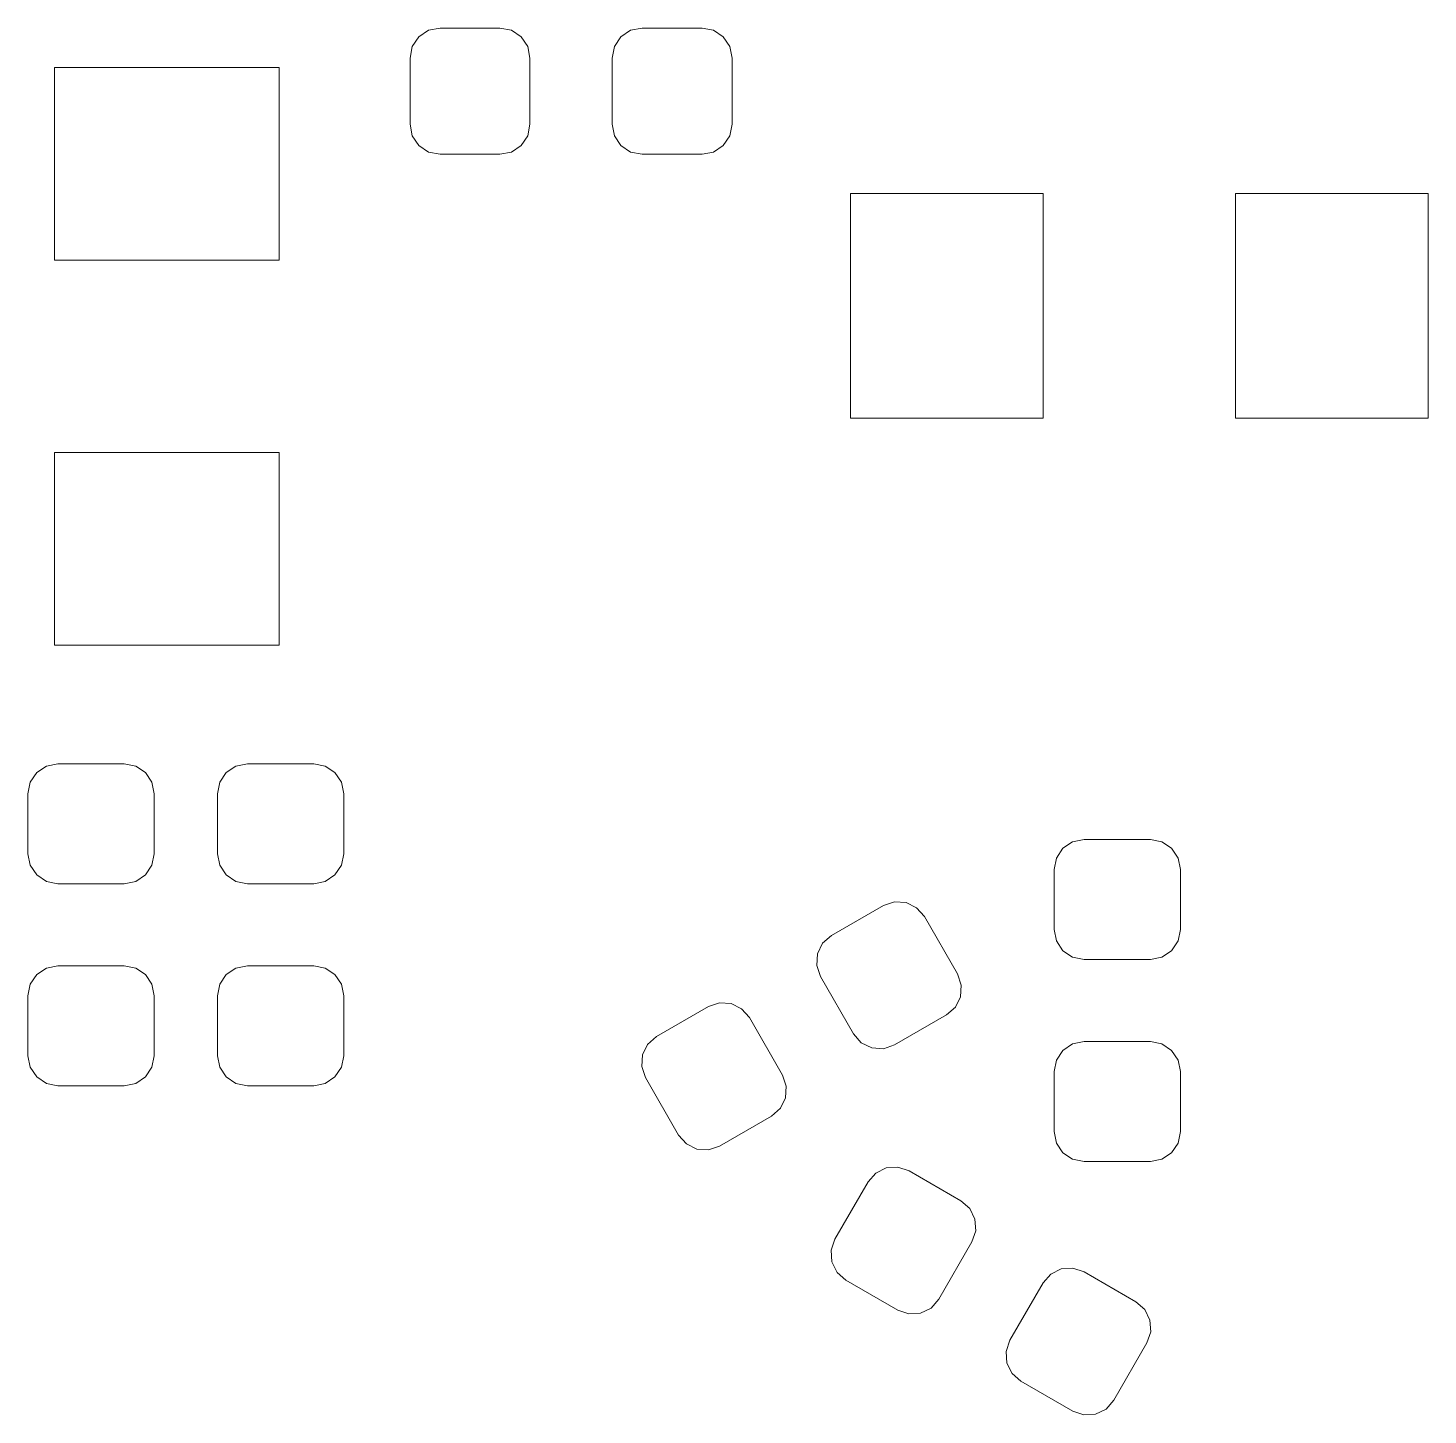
# Model space of a CAD drawing. Header units: millimetres. Extents: x -50 to 46, y -112 to 132.
# Drawn here: x 34.97 to 46.06, y -93.57 to -82.59 of the extents above; entities that cross this region are included whole.
import ezdxf

# ---------------------------------------------------------------- set-up
doc = ezdxf.new("R2010")
doc.units = ezdxf.units.MM
doc.header["$MEASUREMENT"] = 0
doc.layers.add('Layer 1', color=7, linetype='Continuous')

msp = doc.modelspace()

# ---------------------------------------------------------------- linework, layer by layer
at = {"layer": 'Layer 1', "lineweight": 9}
for points, knots in [([(38.9476, -83.3488), (38.9476, -83.3488), (38.9295, -83.4397), (38.9295, -83.4397), (38.9295, -83.4397), (38.9295, -83.4397), (38.878, -83.5167), (38.878, -83.5167), (38.878, -83.5167), (38.878, -83.5167), (38.801, -83.5682), (38.801, -83.5682), (38.801, -83.5682), (38.801, -83.5682), (38.7101, -83.5863), (38.7101, -83.5863), (38.7101, -83.5863), (38.7101, -83.5863), (38.2351, -83.5863), (38.2351, -83.5863), (38.2351, -83.5863), (38.2351, -83.5863), (38.1442, -83.5682), (38.1442, -83.5682), (38.1442, -83.5682), (38.1442, -83.5682), (38.0672, -83.5167), (38.0672, -83.5167), (38.0672, -83.5167), (38.0672, -83.5167), (38.0157, -83.4397), (38.0157, -83.4397), (38.0157, -83.4397), (38.0157, -83.4397), (37.9976, -83.3488), (37.9976, -83.3488), (37.9976, -83.3488), (37.9976, -83.3488), (37.9976, -82.8238), (37.9976, -82.8238), (37.9976, -82.8238), (37.9976, -82.8238), (38.0157, -82.7329), (38.0157, -82.7329), (38.0157, -82.7329), (38.0157, -82.7329), (38.0672, -82.6559), (38.0672, -82.6559), (38.0672, -82.6559), (38.0672, -82.6559), (38.1442, -82.6044), (38.1442, -82.6044), (38.1442, -82.6044), (38.1442, -82.6044), (38.2351, -82.5863), (38.2351, -82.5863), (38.2351, -82.5863), (38.2351, -82.5863), (38.7101, -82.5863), (38.7101, -82.5863), (38.7101, -82.5863), (38.7101, -82.5863), (38.801, -82.6044), (38.801, -82.6044), (38.801, -82.6044), (38.801, -82.6044), (38.878, -82.6559), (38.878, -82.6559), (38.878, -82.6559), (38.878, -82.6559), (38.9295, -82.7329), (38.9295, -82.7329), (38.9295, -82.7329), (38.9295, -82.7329), (38.9476, -82.8238), (38.9476, -82.8238), (38.9476, -82.8238), (38.9476, -82.8238), (38.9476, -83.3488), (38.9476, -83.3488)], [0, 0, 0, 0, 0.047619, 0.047619, 0.047619, 0.047619, 0.0952381, 0.0952381, 0.0952381, 0.0952381, 0.1428571, 0.1428571, 0.1428571, 0.1428571, 0.1904762, 0.1904762, 0.1904762, 0.1904762, 0.2380952, 0.2380952, 0.2380952, 0.2380952, 0.2857143, 0.2857143, 0.2857143, 0.2857143, 0.3333333, 0.3333333, 0.3333333, 0.3333333, 0.3809524, 0.3809524, 0.3809524, 0.3809524, 0.4285714, 0.4285714, 0.4285714, 0.4285714, 0.4761905, 0.4761905, 0.4761905, 0.4761905, 0.5238095, 0.5238095, 0.5238095, 0.5238095, 0.5714286, 0.5714286, 0.5714286, 0.5714286, 0.6190476, 0.6190476, 0.6190476, 0.6190476, 0.6666667, 0.6666667, 0.6666667, 0.6666667, 0.7142857, 0.7142857, 0.7142857, 0.7142857, 0.7619048, 0.7619048, 0.7619048, 0.7619048, 0.8095238, 0.8095238, 0.8095238, 0.8095238, 0.8571429, 0.8571429, 0.8571429, 0.8571429, 0.9047619, 0.9047619, 0.9047619, 0.9047619, 1, 1, 1, 1]), ([(40.5476, -83.3488), (40.5476, -83.3488), (40.5295, -83.4397), (40.5295, -83.4397), (40.5295, -83.4397), (40.5295, -83.4397), (40.478, -83.5167), (40.478, -83.5167), (40.478, -83.5167), (40.478, -83.5167), (40.401, -83.5682), (40.401, -83.5682), (40.401, -83.5682), (40.401, -83.5682), (40.3101, -83.5863), (40.3101, -83.5863), (40.3101, -83.5863), (40.3101, -83.5863), (39.8351, -83.5863), (39.8351, -83.5863), (39.8351, -83.5863), (39.8351, -83.5863), (39.7442, -83.5682), (39.7442, -83.5682), (39.7442, -83.5682), (39.7442, -83.5682), (39.6672, -83.5167), (39.6672, -83.5167), (39.6672, -83.5167), (39.6672, -83.5167), (39.6157, -83.4397), (39.6157, -83.4397), (39.6157, -83.4397), (39.6157, -83.4397), (39.5976, -83.3488), (39.5976, -83.3488), (39.5976, -83.3488), (39.5976, -83.3488), (39.5976, -82.8238), (39.5976, -82.8238), (39.5976, -82.8238), (39.5976, -82.8238), (39.6157, -82.7329), (39.6157, -82.7329), (39.6157, -82.7329), (39.6157, -82.7329), (39.6672, -82.6559), (39.6672, -82.6559), (39.6672, -82.6559), (39.6672, -82.6559), (39.7442, -82.6044), (39.7442, -82.6044), (39.7442, -82.6044), (39.7442, -82.6044), (39.8351, -82.5863), (39.8351, -82.5863), (39.8351, -82.5863), (39.8351, -82.5863), (40.3101, -82.5863), (40.3101, -82.5863), (40.3101, -82.5863), (40.3101, -82.5863), (40.401, -82.6044), (40.401, -82.6044), (40.401, -82.6044), (40.401, -82.6044), (40.478, -82.6559), (40.478, -82.6559), (40.478, -82.6559), (40.478, -82.6559), (40.5295, -82.7329), (40.5295, -82.7329), (40.5295, -82.7329), (40.5295, -82.7329), (40.5476, -82.8238), (40.5476, -82.8238), (40.5476, -82.8238), (40.5476, -82.8238), (40.5476, -83.3488), (40.5476, -83.3488)], [0, 0, 0, 0, 0.047619, 0.047619, 0.047619, 0.047619, 0.0952381, 0.0952381, 0.0952381, 0.0952381, 0.1428571, 0.1428571, 0.1428571, 0.1428571, 0.1904762, 0.1904762, 0.1904762, 0.1904762, 0.2380952, 0.2380952, 0.2380952, 0.2380952, 0.2857143, 0.2857143, 0.2857143, 0.2857143, 0.3333333, 0.3333333, 0.3333333, 0.3333333, 0.3809524, 0.3809524, 0.3809524, 0.3809524, 0.4285714, 0.4285714, 0.4285714, 0.4285714, 0.4761905, 0.4761905, 0.4761905, 0.4761905, 0.5238095, 0.5238095, 0.5238095, 0.5238095, 0.5714286, 0.5714286, 0.5714286, 0.5714286, 0.6190476, 0.6190476, 0.6190476, 0.6190476, 0.6666667, 0.6666667, 0.6666667, 0.6666667, 0.7142857, 0.7142857, 0.7142857, 0.7142857, 0.7619048, 0.7619048, 0.7619048, 0.7619048, 0.8095238, 0.8095238, 0.8095238, 0.8095238, 0.8571429, 0.8571429, 0.8571429, 0.8571429, 0.9047619, 0.9047619, 0.9047619, 0.9047619, 1, 1, 1, 1]), ([(36.9616, -84.4243), (36.9616, -84.4243), (35.1836, -84.4243), (35.1836, -84.4243), (35.1836, -84.4243), (35.1836, -84.4243), (35.1836, -82.9003), (35.1836, -82.9003), (35.1836, -82.9003), (35.1836, -82.9003), (36.9616, -82.9003), (36.9616, -82.9003), (36.9616, -82.9003), (36.9616, -82.9003), (36.9616, -84.4243), (36.9616, -84.4243)], [0, 0, 0, 0, 0.2, 0.2, 0.2, 0.2, 0.4, 0.4, 0.4, 0.4, 0.6, 0.6, 0.6, 0.6, 1, 1, 1, 1]), ([(43.0106, -83.8973), (43.0106, -83.8973), (43.0106, -85.6753), (43.0106, -85.6753), (43.0106, -85.6753), (43.0106, -85.6753), (41.4866, -85.6753), (41.4866, -85.6753), (41.4866, -85.6753), (41.4866, -85.6753), (41.4866, -83.8973), (41.4866, -83.8973), (41.4866, -83.8973), (41.4866, -83.8973), (43.0106, -83.8973), (43.0106, -83.8973)], [0, 0, 0, 0, 0.2, 0.2, 0.2, 0.2, 0.4, 0.4, 0.4, 0.4, 0.6, 0.6, 0.6, 0.6, 1, 1, 1, 1]), ([(46.0586, -83.8973), (46.0586, -83.8973), (46.0586, -85.6753), (46.0586, -85.6753), (46.0586, -85.6753), (46.0586, -85.6753), (44.5346, -85.6753), (44.5346, -85.6753), (44.5346, -85.6753), (44.5346, -85.6753), (44.5346, -83.8973), (44.5346, -83.8973), (44.5346, -83.8973), (44.5346, -83.8973), (46.0586, -83.8973), (46.0586, -83.8973)], [0, 0, 0, 0, 0.2, 0.2, 0.2, 0.2, 0.4, 0.4, 0.4, 0.4, 0.6, 0.6, 0.6, 0.6, 1, 1, 1, 1]), ([(36.9616, -87.4723), (36.9616, -87.4723), (35.1836, -87.4723), (35.1836, -87.4723), (35.1836, -87.4723), (35.1836, -87.4723), (35.1836, -85.9483), (35.1836, -85.9483), (35.1836, -85.9483), (35.1836, -85.9483), (36.9616, -85.9483), (36.9616, -85.9483), (36.9616, -85.9483), (36.9616, -85.9483), (36.9616, -87.4723), (36.9616, -87.4723)], [0, 0, 0, 0, 0.2, 0.2, 0.2, 0.2, 0.4, 0.4, 0.4, 0.4, 0.6, 0.6, 0.6, 0.6, 1, 1, 1, 1]), ([(35.2101, -89.3613), (35.2101, -89.3613), (35.1192, -89.3432), (35.1192, -89.3432), (35.1192, -89.3432), (35.1192, -89.3432), (35.0422, -89.2917), (35.0422, -89.2917), (35.0422, -89.2917), (35.0422, -89.2917), (34.9907, -89.2147), (34.9907, -89.2147), (34.9907, -89.2147), (34.9907, -89.2147), (34.9726, -89.1238), (34.9726, -89.1238), (34.9726, -89.1238), (34.9726, -89.1238), (34.9726, -88.6488), (34.9726, -88.6488), (34.9726, -88.6488), (34.9726, -88.6488), (34.9907, -88.5579), (34.9907, -88.5579), (34.9907, -88.5579), (34.9907, -88.5579), (35.0422, -88.4809), (35.0422, -88.4809), (35.0422, -88.4809), (35.0422, -88.4809), (35.1192, -88.4294), (35.1192, -88.4294), (35.1192, -88.4294), (35.1192, -88.4294), (35.2101, -88.4113), (35.2101, -88.4113), (35.2101, -88.4113), (35.2101, -88.4113), (35.7351, -88.4113), (35.7351, -88.4113), (35.7351, -88.4113), (35.7351, -88.4113), (35.826, -88.4294), (35.826, -88.4294), (35.826, -88.4294), (35.826, -88.4294), (35.903, -88.4809), (35.903, -88.4809), (35.903, -88.4809), (35.903, -88.4809), (35.9545, -88.5579), (35.9545, -88.5579), (35.9545, -88.5579), (35.9545, -88.5579), (35.9726, -88.6488), (35.9726, -88.6488), (35.9726, -88.6488), (35.9726, -88.6488), (35.9726, -89.1238), (35.9726, -89.1238), (35.9726, -89.1238), (35.9726, -89.1238), (35.9545, -89.2147), (35.9545, -89.2147), (35.9545, -89.2147), (35.9545, -89.2147), (35.903, -89.2917), (35.903, -89.2917), (35.903, -89.2917), (35.903, -89.2917), (35.826, -89.3432), (35.826, -89.3432), (35.826, -89.3432), (35.826, -89.3432), (35.7351, -89.3613), (35.7351, -89.3613), (35.7351, -89.3613), (35.7351, -89.3613), (35.2101, -89.3613), (35.2101, -89.3613)], [0, 0, 0, 0, 0.047619, 0.047619, 0.047619, 0.047619, 0.0952381, 0.0952381, 0.0952381, 0.0952381, 0.1428571, 0.1428571, 0.1428571, 0.1428571, 0.1904762, 0.1904762, 0.1904762, 0.1904762, 0.2380952, 0.2380952, 0.2380952, 0.2380952, 0.2857143, 0.2857143, 0.2857143, 0.2857143, 0.3333333, 0.3333333, 0.3333333, 0.3333333, 0.3809524, 0.3809524, 0.3809524, 0.3809524, 0.4285714, 0.4285714, 0.4285714, 0.4285714, 0.4761905, 0.4761905, 0.4761905, 0.4761905, 0.5238095, 0.5238095, 0.5238095, 0.5238095, 0.5714286, 0.5714286, 0.5714286, 0.5714286, 0.6190476, 0.6190476, 0.6190476, 0.6190476, 0.6666667, 0.6666667, 0.6666667, 0.6666667, 0.7142857, 0.7142857, 0.7142857, 0.7142857, 0.7619048, 0.7619048, 0.7619048, 0.7619048, 0.8095238, 0.8095238, 0.8095238, 0.8095238, 0.8571429, 0.8571429, 0.8571429, 0.8571429, 0.9047619, 0.9047619, 0.9047619, 0.9047619, 1, 1, 1, 1]), ([(37.2351, -88.4113), (37.2351, -88.4113), (37.326, -88.4294), (37.326, -88.4294), (37.326, -88.4294), (37.326, -88.4294), (37.403, -88.4809), (37.403, -88.4809), (37.403, -88.4809), (37.403, -88.4809), (37.4545, -88.5579), (37.4545, -88.5579), (37.4545, -88.5579), (37.4545, -88.5579), (37.4726, -88.6488), (37.4726, -88.6488), (37.4726, -88.6488), (37.4726, -88.6488), (37.4726, -89.1238), (37.4726, -89.1238), (37.4726, -89.1238), (37.4726, -89.1238), (37.4545, -89.2147), (37.4545, -89.2147), (37.4545, -89.2147), (37.4545, -89.2147), (37.403, -89.2917), (37.403, -89.2917), (37.403, -89.2917), (37.403, -89.2917), (37.326, -89.3432), (37.326, -89.3432), (37.326, -89.3432), (37.326, -89.3432), (37.2351, -89.3613), (37.2351, -89.3613), (37.2351, -89.3613), (37.2351, -89.3613), (36.7101, -89.3613), (36.7101, -89.3613), (36.7101, -89.3613), (36.7101, -89.3613), (36.6192, -89.3432), (36.6192, -89.3432), (36.6192, -89.3432), (36.6192, -89.3432), (36.5422, -89.2917), (36.5422, -89.2917), (36.5422, -89.2917), (36.5422, -89.2917), (36.4907, -89.2147), (36.4907, -89.2147), (36.4907, -89.2147), (36.4907, -89.2147), (36.4726, -89.1238), (36.4726, -89.1238), (36.4726, -89.1238), (36.4726, -89.1238), (36.4726, -88.6488), (36.4726, -88.6488), (36.4726, -88.6488), (36.4726, -88.6488), (36.4907, -88.5579), (36.4907, -88.5579), (36.4907, -88.5579), (36.4907, -88.5579), (36.5422, -88.4809), (36.5422, -88.4809), (36.5422, -88.4809), (36.5422, -88.4809), (36.6192, -88.4294), (36.6192, -88.4294), (36.6192, -88.4294), (36.6192, -88.4294), (36.7101, -88.4113), (36.7101, -88.4113), (36.7101, -88.4113), (36.7101, -88.4113), (37.2351, -88.4113), (37.2351, -88.4113)], [0, 0, 0, 0, 0.047619, 0.047619, 0.047619, 0.047619, 0.0952381, 0.0952381, 0.0952381, 0.0952381, 0.1428571, 0.1428571, 0.1428571, 0.1428571, 0.1904762, 0.1904762, 0.1904762, 0.1904762, 0.2380952, 0.2380952, 0.2380952, 0.2380952, 0.2857143, 0.2857143, 0.2857143, 0.2857143, 0.3333333, 0.3333333, 0.3333333, 0.3333333, 0.3809524, 0.3809524, 0.3809524, 0.3809524, 0.4285714, 0.4285714, 0.4285714, 0.4285714, 0.4761905, 0.4761905, 0.4761905, 0.4761905, 0.5238095, 0.5238095, 0.5238095, 0.5238095, 0.5714286, 0.5714286, 0.5714286, 0.5714286, 0.6190476, 0.6190476, 0.6190476, 0.6190476, 0.6666667, 0.6666667, 0.6666667, 0.6666667, 0.7142857, 0.7142857, 0.7142857, 0.7142857, 0.7619048, 0.7619048, 0.7619048, 0.7619048, 0.8095238, 0.8095238, 0.8095238, 0.8095238, 0.8571429, 0.8571429, 0.8571429, 0.8571429, 0.9047619, 0.9047619, 0.9047619, 0.9047619, 1, 1, 1, 1]), ([(43.8601, -89.0113), (43.8601, -89.0113), (43.951, -89.0294), (43.951, -89.0294), (43.951, -89.0294), (43.951, -89.0294), (44.028, -89.0809), (44.028, -89.0809), (44.028, -89.0809), (44.028, -89.0809), (44.0795, -89.1579), (44.0795, -89.1579), (44.0795, -89.1579), (44.0795, -89.1579), (44.0976, -89.2488), (44.0976, -89.2488), (44.0976, -89.2488), (44.0976, -89.2488), (44.0976, -89.7238), (44.0976, -89.7238), (44.0976, -89.7238), (44.0976, -89.7238), (44.0795, -89.8147), (44.0795, -89.8147), (44.0795, -89.8147), (44.0795, -89.8147), (44.028, -89.8917), (44.028, -89.8917), (44.028, -89.8917), (44.028, -89.8917), (43.951, -89.9432), (43.951, -89.9432), (43.951, -89.9432), (43.951, -89.9432), (43.8601, -89.9613), (43.8601, -89.9613), (43.8601, -89.9613), (43.8601, -89.9613), (43.3351, -89.9613), (43.3351, -89.9613), (43.3351, -89.9613), (43.3351, -89.9613), (43.2442, -89.9432), (43.2442, -89.9432), (43.2442, -89.9432), (43.2442, -89.9432), (43.1672, -89.8917), (43.1672, -89.8917), (43.1672, -89.8917), (43.1672, -89.8917), (43.1157, -89.8147), (43.1157, -89.8147), (43.1157, -89.8147), (43.1157, -89.8147), (43.0976, -89.7238), (43.0976, -89.7238), (43.0976, -89.7238), (43.0976, -89.7238), (43.0976, -89.2488), (43.0976, -89.2488), (43.0976, -89.2488), (43.0976, -89.2488), (43.1157, -89.1579), (43.1157, -89.1579), (43.1157, -89.1579), (43.1157, -89.1579), (43.1672, -89.0809), (43.1672, -89.0809), (43.1672, -89.0809), (43.1672, -89.0809), (43.2442, -89.0294), (43.2442, -89.0294), (43.2442, -89.0294), (43.2442, -89.0294), (43.3351, -89.0113), (43.3351, -89.0113), (43.3351, -89.0113), (43.3351, -89.0113), (43.8601, -89.0113), (43.8601, -89.0113)], [0, 0, 0, 0, 0.047619, 0.047619, 0.047619, 0.047619, 0.0952381, 0.0952381, 0.0952381, 0.0952381, 0.1428571, 0.1428571, 0.1428571, 0.1428571, 0.1904762, 0.1904762, 0.1904762, 0.1904762, 0.2380952, 0.2380952, 0.2380952, 0.2380952, 0.2857143, 0.2857143, 0.2857143, 0.2857143, 0.3333333, 0.3333333, 0.3333333, 0.3333333, 0.3809524, 0.3809524, 0.3809524, 0.3809524, 0.4285714, 0.4285714, 0.4285714, 0.4285714, 0.4761905, 0.4761905, 0.4761905, 0.4761905, 0.5238095, 0.5238095, 0.5238095, 0.5238095, 0.5714286, 0.5714286, 0.5714286, 0.5714286, 0.6190476, 0.6190476, 0.6190476, 0.6190476, 0.6666667, 0.6666667, 0.6666667, 0.6666667, 0.7142857, 0.7142857, 0.7142857, 0.7142857, 0.7619048, 0.7619048, 0.7619048, 0.7619048, 0.8095238, 0.8095238, 0.8095238, 0.8095238, 0.8571429, 0.8571429, 0.8571429, 0.8571429, 0.9047619, 0.9047619, 0.9047619, 0.9047619, 1, 1, 1, 1]), ([(41.2478, -90.0965), (41.2478, -90.0965), (41.218, -90.0087), (41.218, -90.0087), (41.218, -90.0087), (41.218, -90.0087), (41.2241, -89.9162), (41.2241, -89.9162), (41.2241, -89.9162), (41.2241, -89.9162), (41.2651, -89.8331), (41.2651, -89.8331), (41.2651, -89.8331), (41.2651, -89.8331), (41.3347, -89.772), (41.3347, -89.772), (41.3347, -89.772), (41.3347, -89.772), (41.7461, -89.5345), (41.7461, -89.5345), (41.7461, -89.5345), (41.7461, -89.5345), (41.8339, -89.5048), (41.8339, -89.5048), (41.8339, -89.5048), (41.8339, -89.5048), (41.9263, -89.5108), (41.9263, -89.5108), (41.9263, -89.5108), (41.9263, -89.5108), (42.0094, -89.5518), (42.0094, -89.5518), (42.0094, -89.5518), (42.0094, -89.5518), (42.0705, -89.6215), (42.0705, -89.6215), (42.0705, -89.6215), (42.0705, -89.6215), (42.333, -90.0761), (42.333, -90.0761), (42.333, -90.0761), (42.333, -90.0761), (42.3628, -90.1639), (42.3628, -90.1639), (42.3628, -90.1639), (42.3628, -90.1639), (42.3568, -90.2564), (42.3568, -90.2564), (42.3568, -90.2564), (42.3568, -90.2564), (42.3158, -90.3395), (42.3158, -90.3395), (42.3158, -90.3395), (42.3158, -90.3395), (42.2461, -90.4006), (42.2461, -90.4006), (42.2461, -90.4006), (42.2461, -90.4006), (41.8347, -90.6381), (41.8347, -90.6381), (41.8347, -90.6381), (41.8347, -90.6381), (41.747, -90.6678), (41.747, -90.6678), (41.747, -90.6678), (41.747, -90.6678), (41.6545, -90.6618), (41.6545, -90.6618), (41.6545, -90.6618), (41.6545, -90.6618), (41.5714, -90.6208), (41.5714, -90.6208), (41.5714, -90.6208), (41.5714, -90.6208), (41.5103, -90.5511), (41.5103, -90.5511), (41.5103, -90.5511), (41.5103, -90.5511), (41.2478, -90.0965), (41.2478, -90.0965)], [0, 0, 0, 0, 0.047619, 0.047619, 0.047619, 0.047619, 0.0952381, 0.0952381, 0.0952381, 0.0952381, 0.1428571, 0.1428571, 0.1428571, 0.1428571, 0.1904762, 0.1904762, 0.1904762, 0.1904762, 0.2380952, 0.2380952, 0.2380952, 0.2380952, 0.2857143, 0.2857143, 0.2857143, 0.2857143, 0.3333333, 0.3333333, 0.3333333, 0.3333333, 0.3809524, 0.3809524, 0.3809524, 0.3809524, 0.4285714, 0.4285714, 0.4285714, 0.4285714, 0.4761905, 0.4761905, 0.4761905, 0.4761905, 0.5238095, 0.5238095, 0.5238095, 0.5238095, 0.5714286, 0.5714286, 0.5714286, 0.5714286, 0.6190476, 0.6190476, 0.6190476, 0.6190476, 0.6666667, 0.6666667, 0.6666667, 0.6666667, 0.7142857, 0.7142857, 0.7142857, 0.7142857, 0.7619048, 0.7619048, 0.7619048, 0.7619048, 0.8095238, 0.8095238, 0.8095238, 0.8095238, 0.8571429, 0.8571429, 0.8571429, 0.8571429, 0.9047619, 0.9047619, 0.9047619, 0.9047619, 1, 1, 1, 1]), ([(35.2101, -90.9613), (35.2101, -90.9613), (35.1192, -90.9432), (35.1192, -90.9432), (35.1192, -90.9432), (35.1192, -90.9432), (35.0422, -90.8917), (35.0422, -90.8917), (35.0422, -90.8917), (35.0422, -90.8917), (34.9907, -90.8147), (34.9907, -90.8147), (34.9907, -90.8147), (34.9907, -90.8147), (34.9726, -90.7238), (34.9726, -90.7238), (34.9726, -90.7238), (34.9726, -90.7238), (34.9726, -90.2488), (34.9726, -90.2488), (34.9726, -90.2488), (34.9726, -90.2488), (34.9907, -90.1579), (34.9907, -90.1579), (34.9907, -90.1579), (34.9907, -90.1579), (35.0422, -90.0809), (35.0422, -90.0809), (35.0422, -90.0809), (35.0422, -90.0809), (35.1192, -90.0294), (35.1192, -90.0294), (35.1192, -90.0294), (35.1192, -90.0294), (35.2101, -90.0113), (35.2101, -90.0113), (35.2101, -90.0113), (35.2101, -90.0113), (35.7351, -90.0113), (35.7351, -90.0113), (35.7351, -90.0113), (35.7351, -90.0113), (35.826, -90.0294), (35.826, -90.0294), (35.826, -90.0294), (35.826, -90.0294), (35.903, -90.0809), (35.903, -90.0809), (35.903, -90.0809), (35.903, -90.0809), (35.9545, -90.1579), (35.9545, -90.1579), (35.9545, -90.1579), (35.9545, -90.1579), (35.9726, -90.2488), (35.9726, -90.2488), (35.9726, -90.2488), (35.9726, -90.2488), (35.9726, -90.7238), (35.9726, -90.7238), (35.9726, -90.7238), (35.9726, -90.7238), (35.9545, -90.8147), (35.9545, -90.8147), (35.9545, -90.8147), (35.9545, -90.8147), (35.903, -90.8917), (35.903, -90.8917), (35.903, -90.8917), (35.903, -90.8917), (35.826, -90.9432), (35.826, -90.9432), (35.826, -90.9432), (35.826, -90.9432), (35.7351, -90.9613), (35.7351, -90.9613), (35.7351, -90.9613), (35.7351, -90.9613), (35.2101, -90.9613), (35.2101, -90.9613)], [0, 0, 0, 0, 0.047619, 0.047619, 0.047619, 0.047619, 0.0952381, 0.0952381, 0.0952381, 0.0952381, 0.1428571, 0.1428571, 0.1428571, 0.1428571, 0.1904762, 0.1904762, 0.1904762, 0.1904762, 0.2380952, 0.2380952, 0.2380952, 0.2380952, 0.2857143, 0.2857143, 0.2857143, 0.2857143, 0.3333333, 0.3333333, 0.3333333, 0.3333333, 0.3809524, 0.3809524, 0.3809524, 0.3809524, 0.4285714, 0.4285714, 0.4285714, 0.4285714, 0.4761905, 0.4761905, 0.4761905, 0.4761905, 0.5238095, 0.5238095, 0.5238095, 0.5238095, 0.5714286, 0.5714286, 0.5714286, 0.5714286, 0.6190476, 0.6190476, 0.6190476, 0.6190476, 0.6666667, 0.6666667, 0.6666667, 0.6666667, 0.7142857, 0.7142857, 0.7142857, 0.7142857, 0.7619048, 0.7619048, 0.7619048, 0.7619048, 0.8095238, 0.8095238, 0.8095238, 0.8095238, 0.8571429, 0.8571429, 0.8571429, 0.8571429, 0.9047619, 0.9047619, 0.9047619, 0.9047619, 1, 1, 1, 1]), ([(37.2351, -90.0113), (37.2351, -90.0113), (37.326, -90.0294), (37.326, -90.0294), (37.326, -90.0294), (37.326, -90.0294), (37.403, -90.0809), (37.403, -90.0809), (37.403, -90.0809), (37.403, -90.0809), (37.4545, -90.1579), (37.4545, -90.1579), (37.4545, -90.1579), (37.4545, -90.1579), (37.4726, -90.2488), (37.4726, -90.2488), (37.4726, -90.2488), (37.4726, -90.2488), (37.4726, -90.7238), (37.4726, -90.7238), (37.4726, -90.7238), (37.4726, -90.7238), (37.4545, -90.8147), (37.4545, -90.8147), (37.4545, -90.8147), (37.4545, -90.8147), (37.403, -90.8917), (37.403, -90.8917), (37.403, -90.8917), (37.403, -90.8917), (37.326, -90.9432), (37.326, -90.9432), (37.326, -90.9432), (37.326, -90.9432), (37.2351, -90.9613), (37.2351, -90.9613), (37.2351, -90.9613), (37.2351, -90.9613), (36.7101, -90.9613), (36.7101, -90.9613), (36.7101, -90.9613), (36.7101, -90.9613), (36.6192, -90.9432), (36.6192, -90.9432), (36.6192, -90.9432), (36.6192, -90.9432), (36.5422, -90.8917), (36.5422, -90.8917), (36.5422, -90.8917), (36.5422, -90.8917), (36.4907, -90.8147), (36.4907, -90.8147), (36.4907, -90.8147), (36.4907, -90.8147), (36.4726, -90.7238), (36.4726, -90.7238), (36.4726, -90.7238), (36.4726, -90.7238), (36.4726, -90.2488), (36.4726, -90.2488), (36.4726, -90.2488), (36.4726, -90.2488), (36.4907, -90.1579), (36.4907, -90.1579), (36.4907, -90.1579), (36.4907, -90.1579), (36.5422, -90.0809), (36.5422, -90.0809), (36.5422, -90.0809), (36.5422, -90.0809), (36.6192, -90.0294), (36.6192, -90.0294), (36.6192, -90.0294), (36.6192, -90.0294), (36.7101, -90.0113), (36.7101, -90.0113), (36.7101, -90.0113), (36.7101, -90.0113), (37.2351, -90.0113), (37.2351, -90.0113)], [0, 0, 0, 0, 0.047619, 0.047619, 0.047619, 0.047619, 0.0952381, 0.0952381, 0.0952381, 0.0952381, 0.1428571, 0.1428571, 0.1428571, 0.1428571, 0.1904762, 0.1904762, 0.1904762, 0.1904762, 0.2380952, 0.2380952, 0.2380952, 0.2380952, 0.2857143, 0.2857143, 0.2857143, 0.2857143, 0.3333333, 0.3333333, 0.3333333, 0.3333333, 0.3809524, 0.3809524, 0.3809524, 0.3809524, 0.4285714, 0.4285714, 0.4285714, 0.4285714, 0.4761905, 0.4761905, 0.4761905, 0.4761905, 0.5238095, 0.5238095, 0.5238095, 0.5238095, 0.5714286, 0.5714286, 0.5714286, 0.5714286, 0.6190476, 0.6190476, 0.6190476, 0.6190476, 0.6666667, 0.6666667, 0.6666667, 0.6666667, 0.7142857, 0.7142857, 0.7142857, 0.7142857, 0.7619048, 0.7619048, 0.7619048, 0.7619048, 0.8095238, 0.8095238, 0.8095238, 0.8095238, 0.8571429, 0.8571429, 0.8571429, 0.8571429, 0.9047619, 0.9047619, 0.9047619, 0.9047619, 1, 1, 1, 1]), ([(39.8622, -90.8965), (39.8622, -90.8965), (39.8324, -90.8087), (39.8324, -90.8087), (39.8324, -90.8087), (39.8324, -90.8087), (39.8384, -90.7162), (39.8384, -90.7162), (39.8384, -90.7162), (39.8384, -90.7162), (39.8794, -90.6331), (39.8794, -90.6331), (39.8794, -90.6331), (39.8794, -90.6331), (39.9491, -90.572), (39.9491, -90.572), (39.9491, -90.572), (39.9491, -90.572), (40.3605, -90.3345), (40.3605, -90.3345), (40.3605, -90.3345), (40.3605, -90.3345), (40.4482, -90.3048), (40.4482, -90.3048), (40.4482, -90.3048), (40.4482, -90.3048), (40.5407, -90.3108), (40.5407, -90.3108), (40.5407, -90.3108), (40.5407, -90.3108), (40.6238, -90.3518), (40.6238, -90.3518), (40.6238, -90.3518), (40.6238, -90.3518), (40.6849, -90.4215), (40.6849, -90.4215), (40.6849, -90.4215), (40.6849, -90.4215), (40.9474, -90.8761), (40.9474, -90.8761), (40.9474, -90.8761), (40.9474, -90.8761), (40.9772, -90.9639), (40.9772, -90.9639), (40.9772, -90.9639), (40.9772, -90.9639), (40.9711, -91.0564), (40.9711, -91.0564), (40.9711, -91.0564), (40.9711, -91.0564), (40.9301, -91.1395), (40.9301, -91.1395), (40.9301, -91.1395), (40.9301, -91.1395), (40.8605, -91.2006), (40.8605, -91.2006), (40.8605, -91.2006), (40.8605, -91.2006), (40.4491, -91.4381), (40.4491, -91.4381), (40.4491, -91.4381), (40.4491, -91.4381), (40.3613, -91.4678), (40.3613, -91.4678), (40.3613, -91.4678), (40.3613, -91.4678), (40.2689, -91.4618), (40.2689, -91.4618), (40.2689, -91.4618), (40.2689, -91.4618), (40.1858, -91.4208), (40.1858, -91.4208), (40.1858, -91.4208), (40.1858, -91.4208), (40.1247, -91.3511), (40.1247, -91.3511), (40.1247, -91.3511), (40.1247, -91.3511), (39.8622, -90.8965), (39.8622, -90.8965)], [0, 0, 0, 0, 0.047619, 0.047619, 0.047619, 0.047619, 0.0952381, 0.0952381, 0.0952381, 0.0952381, 0.1428571, 0.1428571, 0.1428571, 0.1428571, 0.1904762, 0.1904762, 0.1904762, 0.1904762, 0.2380952, 0.2380952, 0.2380952, 0.2380952, 0.2857143, 0.2857143, 0.2857143, 0.2857143, 0.3333333, 0.3333333, 0.3333333, 0.3333333, 0.3809524, 0.3809524, 0.3809524, 0.3809524, 0.4285714, 0.4285714, 0.4285714, 0.4285714, 0.4761905, 0.4761905, 0.4761905, 0.4761905, 0.5238095, 0.5238095, 0.5238095, 0.5238095, 0.5714286, 0.5714286, 0.5714286, 0.5714286, 0.6190476, 0.6190476, 0.6190476, 0.6190476, 0.6666667, 0.6666667, 0.6666667, 0.6666667, 0.7142857, 0.7142857, 0.7142857, 0.7142857, 0.7619048, 0.7619048, 0.7619048, 0.7619048, 0.8095238, 0.8095238, 0.8095238, 0.8095238, 0.8571429, 0.8571429, 0.8571429, 0.8571429, 0.9047619, 0.9047619, 0.9047619, 0.9047619, 1, 1, 1, 1]), ([(43.8601, -90.6113), (43.8601, -90.6113), (43.951, -90.6294), (43.951, -90.6294), (43.951, -90.6294), (43.951, -90.6294), (44.028, -90.6809), (44.028, -90.6809), (44.028, -90.6809), (44.028, -90.6809), (44.0795, -90.7579), (44.0795, -90.7579), (44.0795, -90.7579), (44.0795, -90.7579), (44.0976, -90.8488), (44.0976, -90.8488), (44.0976, -90.8488), (44.0976, -90.8488), (44.0976, -91.3238), (44.0976, -91.3238), (44.0976, -91.3238), (44.0976, -91.3238), (44.0795, -91.4147), (44.0795, -91.4147), (44.0795, -91.4147), (44.0795, -91.4147), (44.028, -91.4917), (44.028, -91.4917), (44.028, -91.4917), (44.028, -91.4917), (43.951, -91.5432), (43.951, -91.5432), (43.951, -91.5432), (43.951, -91.5432), (43.8601, -91.5613), (43.8601, -91.5613), (43.8601, -91.5613), (43.8601, -91.5613), (43.3351, -91.5613), (43.3351, -91.5613), (43.3351, -91.5613), (43.3351, -91.5613), (43.2442, -91.5432), (43.2442, -91.5432), (43.2442, -91.5432), (43.2442, -91.5432), (43.1672, -91.4917), (43.1672, -91.4917), (43.1672, -91.4917), (43.1672, -91.4917), (43.1157, -91.4147), (43.1157, -91.4147), (43.1157, -91.4147), (43.1157, -91.4147), (43.0976, -91.3238), (43.0976, -91.3238), (43.0976, -91.3238), (43.0976, -91.3238), (43.0976, -90.8488), (43.0976, -90.8488), (43.0976, -90.8488), (43.0976, -90.8488), (43.1157, -90.7579), (43.1157, -90.7579), (43.1157, -90.7579), (43.1157, -90.7579), (43.1672, -90.6809), (43.1672, -90.6809), (43.1672, -90.6809), (43.1672, -90.6809), (43.2442, -90.6294), (43.2442, -90.6294), (43.2442, -90.6294), (43.2442, -90.6294), (43.3351, -90.6113), (43.3351, -90.6113), (43.3351, -90.6113), (43.3351, -90.6113), (43.8601, -90.6113), (43.8601, -90.6113)], [0, 0, 0, 0, 0.047619, 0.047619, 0.047619, 0.047619, 0.0952381, 0.0952381, 0.0952381, 0.0952381, 0.1428571, 0.1428571, 0.1428571, 0.1428571, 0.1904762, 0.1904762, 0.1904762, 0.1904762, 0.2380952, 0.2380952, 0.2380952, 0.2380952, 0.2857143, 0.2857143, 0.2857143, 0.2857143, 0.3333333, 0.3333333, 0.3333333, 0.3333333, 0.3809524, 0.3809524, 0.3809524, 0.3809524, 0.4285714, 0.4285714, 0.4285714, 0.4285714, 0.4761905, 0.4761905, 0.4761905, 0.4761905, 0.5238095, 0.5238095, 0.5238095, 0.5238095, 0.5714286, 0.5714286, 0.5714286, 0.5714286, 0.6190476, 0.6190476, 0.6190476, 0.6190476, 0.6666667, 0.6666667, 0.6666667, 0.6666667, 0.7142857, 0.7142857, 0.7142857, 0.7142857, 0.7619048, 0.7619048, 0.7619048, 0.7619048, 0.8095238, 0.8095238, 0.8095238, 0.8095238, 0.8571429, 0.8571429, 0.8571429, 0.8571429, 0.9047619, 0.9047619, 0.9047619, 0.9047619, 1, 1, 1, 1]), ([(42.1849, -92.6511), (42.1849, -92.6511), (42.1238, -92.7208), (42.1238, -92.7208), (42.1238, -92.7208), (42.1238, -92.7208), (42.0407, -92.7618), (42.0407, -92.7618), (42.0407, -92.7618), (42.0407, -92.7618), (41.9482, -92.7678), (41.9482, -92.7678), (41.9482, -92.7678), (41.9482, -92.7678), (41.8605, -92.7381), (41.8605, -92.7381), (41.8605, -92.7381), (41.8605, -92.7381), (41.4491, -92.5006), (41.4491, -92.5006), (41.4491, -92.5006), (41.4491, -92.5006), (41.3794, -92.4395), (41.3794, -92.4395), (41.3794, -92.4395), (41.3794, -92.4395), (41.3384, -92.3564), (41.3384, -92.3564), (41.3384, -92.3564), (41.3384, -92.3564), (41.3324, -92.2639), (41.3324, -92.2639), (41.3324, -92.2639), (41.3324, -92.2639), (41.3622, -92.1761), (41.3622, -92.1761), (41.3622, -92.1761), (41.3622, -92.1761), (41.6247, -91.7215), (41.6247, -91.7215), (41.6247, -91.7215), (41.6247, -91.7215), (41.6858, -91.6518), (41.6858, -91.6518), (41.6858, -91.6518), (41.6858, -91.6518), (41.7689, -91.6108), (41.7689, -91.6108), (41.7689, -91.6108), (41.7689, -91.6108), (41.8613, -91.6048), (41.8613, -91.6048), (41.8613, -91.6048), (41.8613, -91.6048), (41.9491, -91.6345), (41.9491, -91.6345), (41.9491, -91.6345), (41.9491, -91.6345), (42.3605, -91.872), (42.3605, -91.872), (42.3605, -91.872), (42.3605, -91.872), (42.4301, -91.9331), (42.4301, -91.9331), (42.4301, -91.9331), (42.4301, -91.9331), (42.4711, -92.0162), (42.4711, -92.0162), (42.4711, -92.0162), (42.4711, -92.0162), (42.4772, -92.1087), (42.4772, -92.1087), (42.4772, -92.1087), (42.4772, -92.1087), (42.4474, -92.1965), (42.4474, -92.1965), (42.4474, -92.1965), (42.4474, -92.1965), (42.1849, -92.6511), (42.1849, -92.6511)], [0, 0, 0, 0, 0.047619, 0.047619, 0.047619, 0.047619, 0.0952381, 0.0952381, 0.0952381, 0.0952381, 0.1428571, 0.1428571, 0.1428571, 0.1428571, 0.1904762, 0.1904762, 0.1904762, 0.1904762, 0.2380952, 0.2380952, 0.2380952, 0.2380952, 0.2857143, 0.2857143, 0.2857143, 0.2857143, 0.3333333, 0.3333333, 0.3333333, 0.3333333, 0.3809524, 0.3809524, 0.3809524, 0.3809524, 0.4285714, 0.4285714, 0.4285714, 0.4285714, 0.4761905, 0.4761905, 0.4761905, 0.4761905, 0.5238095, 0.5238095, 0.5238095, 0.5238095, 0.5714286, 0.5714286, 0.5714286, 0.5714286, 0.6190476, 0.6190476, 0.6190476, 0.6190476, 0.6666667, 0.6666667, 0.6666667, 0.6666667, 0.7142857, 0.7142857, 0.7142857, 0.7142857, 0.7619048, 0.7619048, 0.7619048, 0.7619048, 0.8095238, 0.8095238, 0.8095238, 0.8095238, 0.8571429, 0.8571429, 0.8571429, 0.8571429, 0.9047619, 0.9047619, 0.9047619, 0.9047619, 1, 1, 1, 1]), ([(43.5705, -93.4511), (43.5705, -93.4511), (43.5094, -93.5208), (43.5094, -93.5208), (43.5094, -93.5208), (43.5094, -93.5208), (43.4263, -93.5618), (43.4263, -93.5618), (43.4263, -93.5618), (43.4263, -93.5618), (43.3339, -93.5678), (43.3339, -93.5678), (43.3339, -93.5678), (43.3339, -93.5678), (43.2461, -93.5381), (43.2461, -93.5381), (43.2461, -93.5381), (43.2461, -93.5381), (42.8347, -93.3006), (42.8347, -93.3006), (42.8347, -93.3006), (42.8347, -93.3006), (42.7651, -93.2395), (42.7651, -93.2395), (42.7651, -93.2395), (42.7651, -93.2395), (42.7241, -93.1564), (42.7241, -93.1564), (42.7241, -93.1564), (42.7241, -93.1564), (42.718, -93.0639), (42.718, -93.0639), (42.718, -93.0639), (42.718, -93.0639), (42.7478, -92.9761), (42.7478, -92.9761), (42.7478, -92.9761), (42.7478, -92.9761), (43.0103, -92.5215), (43.0103, -92.5215), (43.0103, -92.5215), (43.0103, -92.5215), (43.0714, -92.4518), (43.0714, -92.4518), (43.0714, -92.4518), (43.0714, -92.4518), (43.1545, -92.4108), (43.1545, -92.4108), (43.1545, -92.4108), (43.1545, -92.4108), (43.247, -92.4048), (43.247, -92.4048), (43.247, -92.4048), (43.247, -92.4048), (43.3347, -92.4345), (43.3347, -92.4345), (43.3347, -92.4345), (43.3347, -92.4345), (43.7461, -92.672), (43.7461, -92.672), (43.7461, -92.672), (43.7461, -92.672), (43.8158, -92.7331), (43.8158, -92.7331), (43.8158, -92.7331), (43.8158, -92.7331), (43.8568, -92.8162), (43.8568, -92.8162), (43.8568, -92.8162), (43.8568, -92.8162), (43.8628, -92.9087), (43.8628, -92.9087), (43.8628, -92.9087), (43.8628, -92.9087), (43.833, -92.9965), (43.833, -92.9965), (43.833, -92.9965), (43.833, -92.9965), (43.5705, -93.4511), (43.5705, -93.4511)], [0, 0, 0, 0, 0.047619, 0.047619, 0.047619, 0.047619, 0.0952381, 0.0952381, 0.0952381, 0.0952381, 0.1428571, 0.1428571, 0.1428571, 0.1428571, 0.1904762, 0.1904762, 0.1904762, 0.1904762, 0.2380952, 0.2380952, 0.2380952, 0.2380952, 0.2857143, 0.2857143, 0.2857143, 0.2857143, 0.3333333, 0.3333333, 0.3333333, 0.3333333, 0.3809524, 0.3809524, 0.3809524, 0.3809524, 0.4285714, 0.4285714, 0.4285714, 0.4285714, 0.4761905, 0.4761905, 0.4761905, 0.4761905, 0.5238095, 0.5238095, 0.5238095, 0.5238095, 0.5714286, 0.5714286, 0.5714286, 0.5714286, 0.6190476, 0.6190476, 0.6190476, 0.6190476, 0.6666667, 0.6666667, 0.6666667, 0.6666667, 0.7142857, 0.7142857, 0.7142857, 0.7142857, 0.7619048, 0.7619048, 0.7619048, 0.7619048, 0.8095238, 0.8095238, 0.8095238, 0.8095238, 0.8571429, 0.8571429, 0.8571429, 0.8571429, 0.9047619, 0.9047619, 0.9047619, 0.9047619, 1, 1, 1, 1])]:
    msp.add_open_spline(points, degree=3, knots=knots, dxfattribs=at)

doc.saveas('drawing.dxf')
